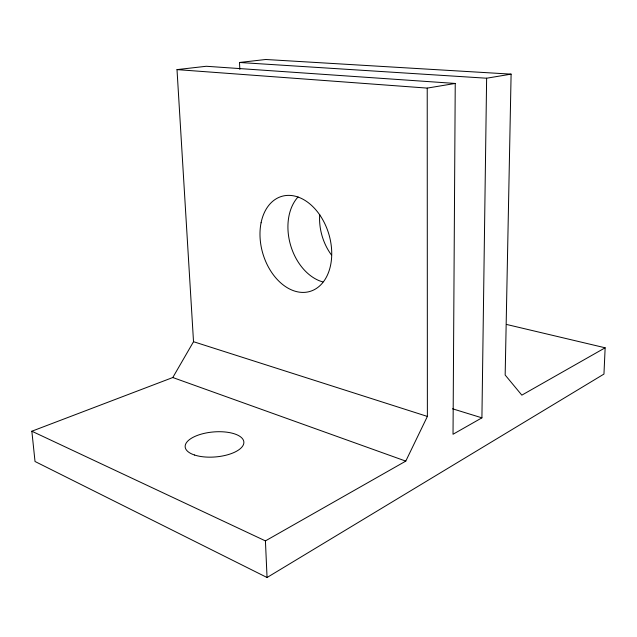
<?xml version="1.0" encoding="UTF-8"?>
<svg xmlns="http://www.w3.org/2000/svg" width="637" height="637" viewBox="0 0 637 637"><rect width="100%" height="100%" fill="white"/><g stroke="black" fill="none" stroke-linecap="round" stroke-linejoin="round"><path stroke-width="0.96" d="M455.24 83.447L453.026 434.259L481.914 417.84L486.628 78.216L511.105 74.139L505.165 375.026L521.838 395.147L605.15 347.794L603.956 374.07L267.054 577.512L35.019 461.491L31.85 431.217L172.794 377.526L193.521 341.703L177.006 69.608L206.284 66.272L455.24 83.447L427.228 88.105L177.006 69.608M31.85 431.217L265.422 540.893L405.777 461.116L427.379 416.431L427.228 88.105M239.831 69.425L239.512 62.482L265.733 59.488L511.105 74.139M239.512 62.482L486.628 78.216M506.526 324.448L605.15 347.794M452.525 408.787L481.914 417.84M193.521 341.703L427.379 416.431M172.794 377.526L405.777 461.116M265.422 540.893L267.054 577.512M322.919 281.936A48.245 34.374 73.5 0 1 290.576 245.165A48.245 34.374 73.5 0 1 298.068 196.944M331.344 254.84A46.732 34.287 73.5 0 1 319.71 214.486M261.082 222.767A49.582 34.398 73.4 0 0 305.601 292.287A49.582 34.398 73.4 0 0 320.889 216.628A49.582 34.398 73.4 0 0 261.082 222.767M194.5 455.009A29.445 12.533 -4.8 0 0 243.119 445.303A29.445 12.533 -4.8 0 0 205.886 433.017A29.445 12.533 -4.8 0 0 194.5 455.009"/></g></svg>
